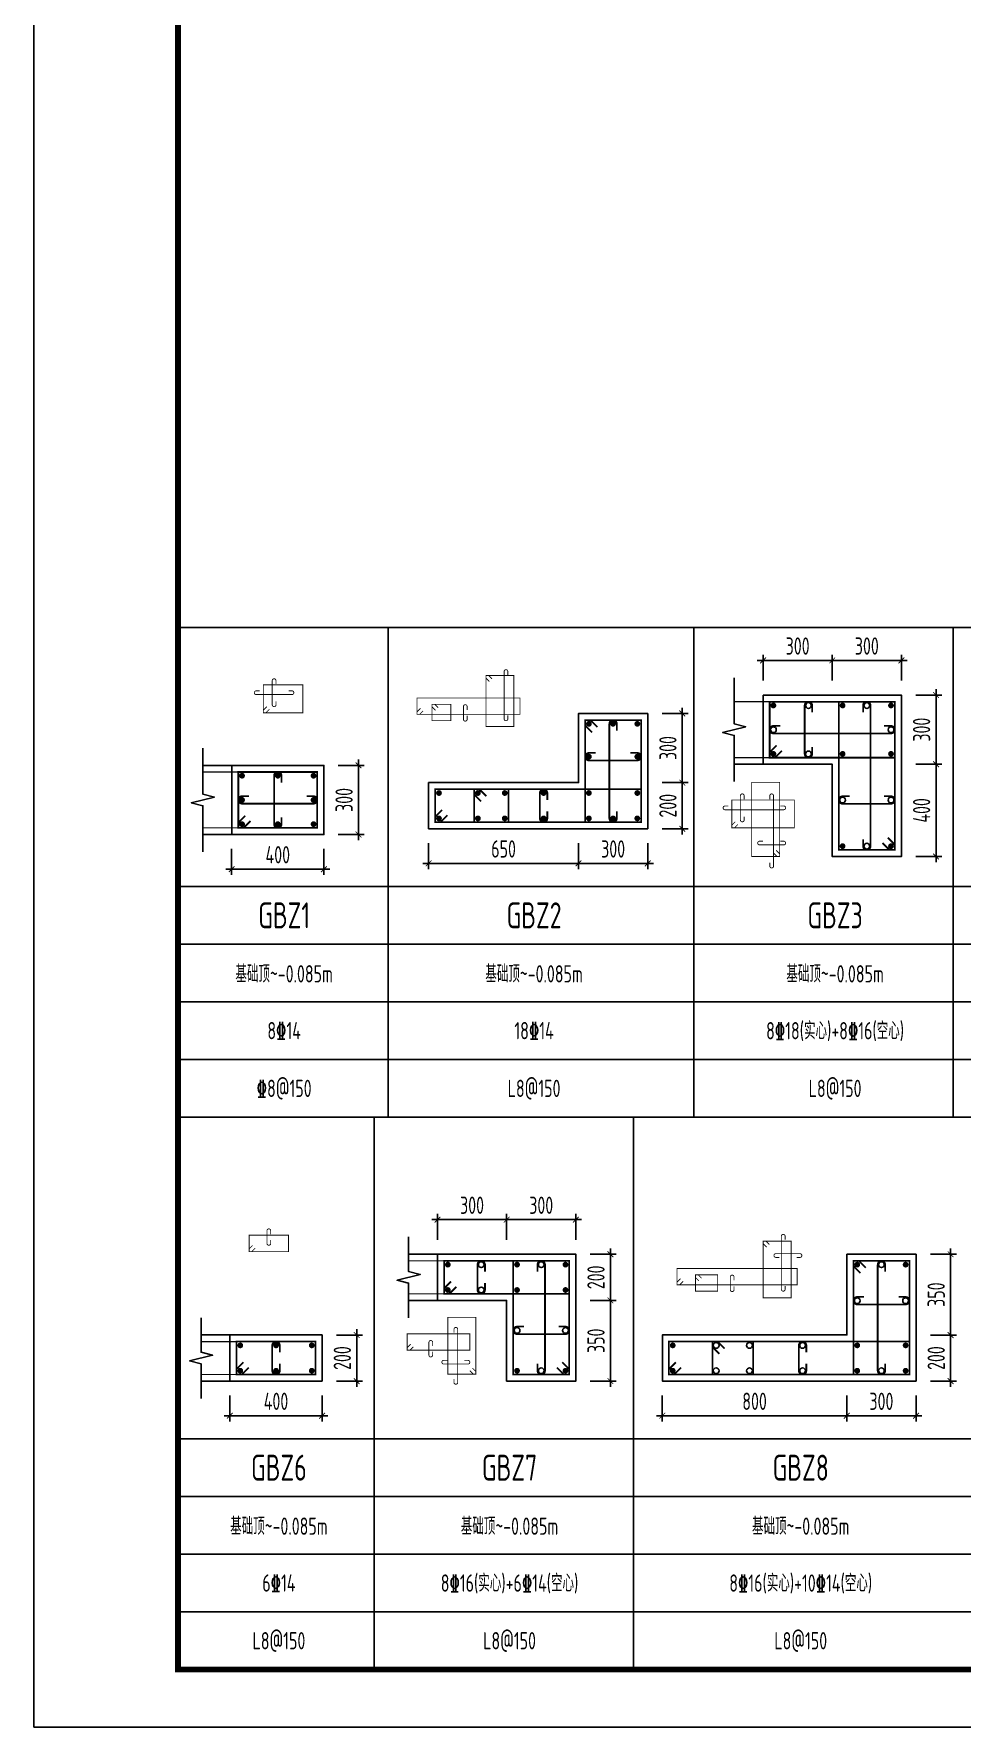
# Model space of a CAD drawing. Extents: x -668857 to 143095, y -247466 to 228182.
# Drawn here: x -341719 to -325619, y 166782 to 196144 of the extents above; entities that cross this region are included whole.
import ezdxf
from ezdxf.enums import TextEntityAlignment as Align

# ---------------------------------------------------------------- set-up
doc = ezdxf.new("R2010")
doc.units = 0
doc.header["$LTSCALE"] = 1000
doc.layers.get('0').update_dxf_attribs({"linetype": 'CONTINUOUS'})
doc.layers.get('DEFPOINTS').update_dxf_attribs({"linetype": 'CONTINUOUS'})
for name, color, linetype in [('-TK', 7, 'CONTINUOUS'), ('COLU_DE_DIM', 3, 'CONTINUOUS'), ('COLU_DE_TH', 7, 'CONTINUOUS'), ('LINK', 6, 'CONTINUOUS'), ('LINK-INDEX', 6, 'CONTINUOUS'), ('REIN', 6, 'CONTINUOUS'), ('TAB', 7, 'CONTINUOUS'), ('TAB_TEXT', 7, 'CONTINUOUS'), ('THIN', 7, 'CONTINUOUS')]:
    doc.layers.add(name, color=color, linetype=linetype)
doc.styles.add('TSSD_DIMENSION', font='Tssdeng.shx', dxfattribs={"width": 0.7, "bigfont": 'tssdchn.shx'})
doc.styles.add('TSSD_REIN', font='tssdeng.shx', dxfattribs={"width": 0.7, "height": 300, "bigfont": 'tssdchn.shx'})
doc.dimstyles.new('TSSD_25_100', dxfattribs={"dimtxt": 300, "dimasz": 100, "dimexe": 100, "dimexo": 250, "dimgap": 100, "dimtad": 1, "dimdec": 0, "dimlfac": 0.25, "dimzin": 0, "dimdsep": 46, "dimtxsty": 'TSSD_DIMENSION', "dimblk": 'ARCHTICK', "dimcen": 0, "dimdle": 100, "dimclrt": 7, "dimadec": 0, "dimazin": 0, "dimtfac": 1, "dimtdec": 0, "dimtix": 1, "dimtmove": 2, "dimatfit": 3, "dimldrblk": 'ARCHTICK', "dimfxl": 0, "dimtolj": 1, "dimtzin": 0, "dimarcsym": 0})

# ---------------------------------------------------------------- blocks, each defined once
blk = doc.blocks.new('A1')
blk.add_lwpolyline([(0, 59400), (0, 0), (84100, 0), (84100, 59400)], close=True)
at = {"const_width": 100}
blk.add_lwpolyline([(2500, 58400), (2500, 1000), (83100, 1000), (83100, 58400)], close=True, dxfattribs=at)
blk = doc.blocks.new('_ArchTick')
at = {"color": 0, "linetype": 'ByBlock', "const_width": 0.15}
blk.add_lwpolyline([(-0.5, -0.5), (0.5, 0.5)], dxfattribs=at)
blk = doc.blocks.new('*D613')
at = {"layer": 'COLU_DE_DIM', "color": 0, "lineweight": -2}
for p, q in [((-338319, 172532), (-338319, 172082)), ((-336719, 172532), (-336719, 172082)), ((-338419, 172182), (-336619, 172182))]:
    blk.add_line(p, q, dxfattribs=at)
at = {"layer": 'DEFPOINTS', "color": 0}
for p in [(-338319, 172782), (-336719, 172782), (-336719, 172182)]:
    blk.add_point(p, dxfattribs=at)
at = {"layer": 'COLU_DE_DIM', "color": 0, "lineweight": -2, "xscale": 100, "yscale": 100, "zscale": 100, "rotation": 180}
blk.add_blockref('_ArchTick', (-338319, 172182), dxfattribs=at)
at = {"layer": 'COLU_DE_DIM', "color": 0, "lineweight": -2, "xscale": 100, "yscale": 100, "zscale": 100}
blk.add_blockref('_ArchTick', (-336719, 172182), dxfattribs=at)
at = {"layer": 'COLU_DE_DIM', "color": 7, "insert": (-337519, 172432), "char_height": 300, "attachment_point": 5, "style": 'TSSD_DIMENSION'}
blk.add_mtext('\\A1;400', dxfattribs=at)
blk = doc.blocks.new('*D614')
at = {"layer": 'COLU_DE_DIM', "color": 0, "lineweight": -2}
for p, q in [((-336469, 173582), (-336019, 173582)), ((-336119, 172682), (-336119, 173682)), ((-336469, 172782), (-336019, 172782))]:
    blk.add_line(p, q, dxfattribs=at)
at = {"layer": 'DEFPOINTS', "color": 0}
for p in [(-336719, 173582), (-336119, 173582), (-336719, 172782)]:
    blk.add_point(p, dxfattribs=at)
at = {"layer": 'COLU_DE_DIM', "color": 0, "lineweight": -2, "xscale": 100, "yscale": 100, "zscale": 100}
for p, rotation in [((-336119, 173582), 90), ((-336119, 172782), 270)]:
    blk.add_blockref('_ArchTick', p, dxfattribs=dict(at, rotation=rotation))
at = {"layer": 'COLU_DE_DIM', "color": 7, "insert": (-336369, 173182), "char_height": 300, "attachment_point": 5, "rotation": 90, "style": 'TSSD_DIMENSION'}
blk.add_mtext('\\A1;200', dxfattribs=at)
blk = doc.blocks.new('*D615')
at = {"layer": 'COLU_DE_DIM', "color": 0, "lineweight": -2}
for p, q in [((-329172, 185279), (-327772, 185279)), ((-329072, 184929), (-329072, 185379)), ((-327872, 184929), (-327872, 185379))]:
    blk.add_line(p, q, dxfattribs=at)
at = {"layer": 'DEFPOINTS', "color": 0}
for p in [(-327872, 185279), (-329072, 184679), (-327872, 184679)]:
    blk.add_point(p, dxfattribs=at)
at = {"layer": 'COLU_DE_DIM', "color": 0, "lineweight": -2, "xscale": 100, "yscale": 100, "zscale": 100, "rotation": 180}
blk.add_blockref('_ArchTick', (-329072, 185279), dxfattribs=at)
at = {"layer": 'COLU_DE_DIM', "color": 0, "lineweight": -2, "xscale": 100, "yscale": 100, "zscale": 100}
blk.add_blockref('_ArchTick', (-327872, 185279), dxfattribs=at)
at = {"layer": 'COLU_DE_DIM', "color": 7, "insert": (-328472, 185529), "char_height": 300, "attachment_point": 5, "style": 'TSSD_DIMENSION'}
blk.add_mtext('\\A1;300', dxfattribs=at)
blk = doc.blocks.new('*D616')
at = {"layer": 'COLU_DE_DIM', "color": 0, "lineweight": -2}
for p, q in [((-327972, 185279), (-326572, 185279)), ((-327872, 184929), (-327872, 185379)), ((-326672, 184929), (-326672, 185379))]:
    blk.add_line(p, q, dxfattribs=at)
at = {"layer": 'DEFPOINTS', "color": 0}
for p in [(-326672, 185279), (-327872, 184679), (-326672, 184679)]:
    blk.add_point(p, dxfattribs=at)
at = {"layer": 'COLU_DE_DIM', "color": 0, "lineweight": -2, "xscale": 100, "yscale": 100, "zscale": 100, "rotation": 180}
blk.add_blockref('_ArchTick', (-327872, 185279), dxfattribs=at)
at = {"layer": 'COLU_DE_DIM', "color": 0, "lineweight": -2, "xscale": 100, "yscale": 100, "zscale": 100}
blk.add_blockref('_ArchTick', (-326672, 185279), dxfattribs=at)
at = {"layer": 'COLU_DE_DIM', "color": 7, "insert": (-327272, 185529), "char_height": 300, "attachment_point": 5, "style": 'TSSD_DIMENSION'}
blk.add_mtext('\\A1;300', dxfattribs=at)
blk = doc.blocks.new('*D617')
at = {"layer": 'COLU_DE_DIM', "color": 0, "lineweight": -2}
for p, q in [((-326072, 181779), (-326072, 183579)), ((-326422, 183479), (-325972, 183479)), ((-326422, 181879), (-325972, 181879))]:
    blk.add_line(p, q, dxfattribs=at)
at = {"layer": 'DEFPOINTS', "color": 0}
for p in [(-326672, 183479), (-326072, 183479), (-326672, 181879)]:
    blk.add_point(p, dxfattribs=at)
at = {"layer": 'COLU_DE_DIM', "color": 0, "lineweight": -2, "xscale": 100, "yscale": 100, "zscale": 100}
for p, rotation in [((-326072, 183479), 90), ((-326072, 181879), 270)]:
    blk.add_blockref('_ArchTick', p, dxfattribs=dict(at, rotation=rotation))
at = {"layer": 'COLU_DE_DIM', "color": 7, "insert": (-326322, 182679), "char_height": 300, "attachment_point": 5, "rotation": 90, "style": 'TSSD_DIMENSION'}
blk.add_mtext('\\A1;400', dxfattribs=at)
blk = doc.blocks.new('*D618')
at = {"layer": 'COLU_DE_DIM', "color": 0, "lineweight": -2}
for p, q in [((-326072, 183379), (-326072, 184779)), ((-326422, 184679), (-325972, 184679)), ((-326422, 183479), (-325972, 183479))]:
    blk.add_line(p, q, dxfattribs=at)
at = {"layer": 'DEFPOINTS', "color": 0}
for p in [(-326672, 184679), (-326072, 184679), (-326672, 183479)]:
    blk.add_point(p, dxfattribs=at)
at = {"layer": 'COLU_DE_DIM', "color": 0, "lineweight": -2, "xscale": 100, "yscale": 100, "zscale": 100}
for p, rotation in [((-326072, 184679), 90), ((-326072, 183479), 270)]:
    blk.add_blockref('_ArchTick', p, dxfattribs=dict(at, rotation=rotation))
at = {"layer": 'COLU_DE_DIM', "color": 7, "insert": (-326322, 184079), "char_height": 300, "attachment_point": 5, "rotation": 90, "style": 'TSSD_DIMENSION'}
blk.add_mtext('\\A1;300', dxfattribs=at)
blk = doc.blocks.new('*D619')
at = {"layer": 'COLU_DE_DIM', "color": 0, "lineweight": -2}
for p, q in [((-334872, 182110), (-334872, 181660)), ((-332272, 182110), (-332272, 181660)), ((-334972, 181760), (-332172, 181760))]:
    blk.add_line(p, q, dxfattribs=at)
at = {"layer": 'DEFPOINTS', "color": 0}
for p in [(-334872, 182360), (-332272, 182360), (-332272, 181760)]:
    blk.add_point(p, dxfattribs=at)
at = {"layer": 'COLU_DE_DIM', "color": 0, "lineweight": -2, "xscale": 100, "yscale": 100, "zscale": 100, "rotation": 180}
blk.add_blockref('_ArchTick', (-334872, 181760), dxfattribs=at)
at = {"layer": 'COLU_DE_DIM', "color": 0, "lineweight": -2, "xscale": 100, "yscale": 100, "zscale": 100}
blk.add_blockref('_ArchTick', (-332272, 181760), dxfattribs=at)
at = {"layer": 'COLU_DE_DIM', "color": 7, "insert": (-333572, 182010), "char_height": 300, "attachment_point": 5, "style": 'TSSD_DIMENSION'}
blk.add_mtext('\\A1;650', dxfattribs=at)
blk = doc.blocks.new('*D620')
at = {"layer": 'COLU_DE_DIM', "color": 0, "lineweight": -2}
for p, q in [((-332272, 182110), (-332272, 181660)), ((-331072, 182110), (-331072, 181660)), ((-332372, 181760), (-330972, 181760))]:
    blk.add_line(p, q, dxfattribs=at)
at = {"layer": 'DEFPOINTS', "color": 0}
for p in [(-332272, 182360), (-331072, 182360), (-331072, 181760)]:
    blk.add_point(p, dxfattribs=at)
at = {"layer": 'COLU_DE_DIM', "color": 0, "lineweight": -2, "xscale": 100, "yscale": 100, "zscale": 100, "rotation": 180}
blk.add_blockref('_ArchTick', (-332272, 181760), dxfattribs=at)
at = {"layer": 'COLU_DE_DIM', "color": 0, "lineweight": -2, "xscale": 100, "yscale": 100, "zscale": 100}
blk.add_blockref('_ArchTick', (-331072, 181760), dxfattribs=at)
at = {"layer": 'COLU_DE_DIM', "color": 7, "insert": (-331672, 182010), "char_height": 300, "attachment_point": 5, "style": 'TSSD_DIMENSION'}
blk.add_mtext('\\A1;300', dxfattribs=at)
blk = doc.blocks.new('*D621')
at = {"layer": 'COLU_DE_DIM', "color": 0, "lineweight": -2}
for p, q in [((-330472, 182260), (-330472, 183260)), ((-330822, 183160), (-330372, 183160)), ((-330822, 182360), (-330372, 182360))]:
    blk.add_line(p, q, dxfattribs=at)
at = {"layer": 'DEFPOINTS', "color": 0}
for p in [(-331072, 183160), (-330472, 183160), (-331072, 182360)]:
    blk.add_point(p, dxfattribs=at)
at = {"layer": 'COLU_DE_DIM', "color": 0, "lineweight": -2, "xscale": 100, "yscale": 100, "zscale": 100}
for p, rotation in [((-330472, 183160), 90), ((-330472, 182360), 270)]:
    blk.add_blockref('_ArchTick', p, dxfattribs=dict(at, rotation=rotation))
at = {"layer": 'COLU_DE_DIM', "color": 7, "insert": (-330722, 182760), "char_height": 300, "attachment_point": 5, "rotation": 90, "style": 'TSSD_DIMENSION'}
blk.add_mtext('\\A1;200', dxfattribs=at)
blk = doc.blocks.new('*D622')
at = {"layer": 'COLU_DE_DIM', "color": 0, "lineweight": -2}
for p, q in [((-330472, 183060), (-330472, 184460)), ((-330822, 184360), (-330372, 184360)), ((-330822, 183160), (-330372, 183160))]:
    blk.add_line(p, q, dxfattribs=at)
at = {"layer": 'DEFPOINTS', "color": 0}
for p in [(-331072, 184360), (-330472, 184360), (-331072, 183160)]:
    blk.add_point(p, dxfattribs=at)
at = {"layer": 'COLU_DE_DIM', "color": 0, "lineweight": -2, "xscale": 100, "yscale": 100, "zscale": 100}
for p, rotation in [((-330472, 184360), 90), ((-330472, 183160), 270)]:
    blk.add_blockref('_ArchTick', p, dxfattribs=dict(at, rotation=rotation))
at = {"layer": 'COLU_DE_DIM', "color": 7, "insert": (-330722, 183760), "char_height": 300, "attachment_point": 5, "rotation": 90, "style": 'TSSD_DIMENSION'}
blk.add_mtext('\\A1;300', dxfattribs=at)
blk = doc.blocks.new('*D623')
at = {"layer": 'COLU_DE_DIM', "color": 0, "lineweight": -2}
for p, q in [((-334719, 175232), (-334719, 175682)), ((-333519, 175232), (-333519, 175682)), ((-334819, 175582), (-333419, 175582))]:
    blk.add_line(p, q, dxfattribs=at)
at = {"layer": 'DEFPOINTS', "color": 0}
for p in [(-333519, 175582), (-334719, 174982), (-333519, 174982)]:
    blk.add_point(p, dxfattribs=at)
at = {"layer": 'COLU_DE_DIM', "color": 0, "lineweight": -2, "xscale": 100, "yscale": 100, "zscale": 100, "rotation": 180}
blk.add_blockref('_ArchTick', (-334719, 175582), dxfattribs=at)
at = {"layer": 'COLU_DE_DIM', "color": 0, "lineweight": -2, "xscale": 100, "yscale": 100, "zscale": 100}
blk.add_blockref('_ArchTick', (-333519, 175582), dxfattribs=at)
at = {"layer": 'COLU_DE_DIM', "color": 7, "insert": (-334119, 175832), "char_height": 300, "attachment_point": 5, "style": 'TSSD_DIMENSION'}
blk.add_mtext('\\A1;300', dxfattribs=at)
blk = doc.blocks.new('*D624')
at = {"layer": 'COLU_DE_DIM', "color": 0, "lineweight": -2}
for p, q in [((-333519, 175232), (-333519, 175682)), ((-332319, 175232), (-332319, 175682)), ((-333619, 175582), (-332219, 175582))]:
    blk.add_line(p, q, dxfattribs=at)
at = {"layer": 'DEFPOINTS', "color": 0}
for p in [(-332319, 175582), (-333519, 174982), (-332319, 174982)]:
    blk.add_point(p, dxfattribs=at)
at = {"layer": 'COLU_DE_DIM', "color": 0, "lineweight": -2, "xscale": 100, "yscale": 100, "zscale": 100, "rotation": 180}
blk.add_blockref('_ArchTick', (-333519, 175582), dxfattribs=at)
at = {"layer": 'COLU_DE_DIM', "color": 0, "lineweight": -2, "xscale": 100, "yscale": 100, "zscale": 100}
blk.add_blockref('_ArchTick', (-332319, 175582), dxfattribs=at)
at = {"layer": 'COLU_DE_DIM', "color": 7, "insert": (-332919, 175832), "char_height": 300, "attachment_point": 5, "style": 'TSSD_DIMENSION'}
blk.add_mtext('\\A1;300', dxfattribs=at)
blk = doc.blocks.new('*D625')
at = {"layer": 'COLU_DE_DIM', "color": 0, "lineweight": -2}
for p, q in [((-332069, 174182), (-331619, 174182)), ((-331719, 172682), (-331719, 174282)), ((-332069, 172782), (-331619, 172782))]:
    blk.add_line(p, q, dxfattribs=at)
at = {"layer": 'DEFPOINTS', "color": 0}
for p in [(-332319, 174182), (-331719, 174182), (-332319, 172782)]:
    blk.add_point(p, dxfattribs=at)
at = {"layer": 'COLU_DE_DIM', "color": 0, "lineweight": -2, "xscale": 100, "yscale": 100, "zscale": 100}
for p, rotation in [((-331719, 174182), 90), ((-331719, 172782), 270)]:
    blk.add_blockref('_ArchTick', p, dxfattribs=dict(at, rotation=rotation))
at = {"layer": 'COLU_DE_DIM', "color": 7, "insert": (-331969, 173482), "char_height": 300, "attachment_point": 5, "rotation": 90, "style": 'TSSD_DIMENSION'}
blk.add_mtext('\\A1;350', dxfattribs=at)
blk = doc.blocks.new('*D626')
at = {"layer": 'COLU_DE_DIM', "color": 0, "lineweight": -2}
for p, q in [((-331719, 174082), (-331719, 175082)), ((-332069, 174982), (-331619, 174982)), ((-332069, 174182), (-331619, 174182))]:
    blk.add_line(p, q, dxfattribs=at)
at = {"layer": 'DEFPOINTS', "color": 0}
for p in [(-332319, 174982), (-331719, 174982), (-332319, 174182)]:
    blk.add_point(p, dxfattribs=at)
at = {"layer": 'COLU_DE_DIM', "color": 0, "lineweight": -2, "xscale": 100, "yscale": 100, "zscale": 100}
for p, rotation in [((-331719, 174982), 90), ((-331719, 174182), 270)]:
    blk.add_blockref('_ArchTick', p, dxfattribs=dict(at, rotation=rotation))
at = {"layer": 'COLU_DE_DIM', "color": 7, "insert": (-331969, 174582), "char_height": 300, "attachment_point": 5, "rotation": 90, "style": 'TSSD_DIMENSION'}
blk.add_mtext('\\A1;200', dxfattribs=at)
blk = doc.blocks.new('*D627')
at = {"layer": 'COLU_DE_DIM', "color": 0, "lineweight": -2}
for p, q in [((-330819, 172532), (-330819, 172082)), ((-327619, 172532), (-327619, 172082)), ((-330919, 172182), (-327519, 172182))]:
    blk.add_line(p, q, dxfattribs=at)
at = {"layer": 'DEFPOINTS', "color": 0}
for p in [(-330819, 172782), (-327619, 172782), (-327619, 172182)]:
    blk.add_point(p, dxfattribs=at)
at = {"layer": 'COLU_DE_DIM', "color": 0, "lineweight": -2, "xscale": 100, "yscale": 100, "zscale": 100, "rotation": 180}
blk.add_blockref('_ArchTick', (-330819, 172182), dxfattribs=at)
at = {"layer": 'COLU_DE_DIM', "color": 0, "lineweight": -2, "xscale": 100, "yscale": 100, "zscale": 100}
blk.add_blockref('_ArchTick', (-327619, 172182), dxfattribs=at)
at = {"layer": 'COLU_DE_DIM', "color": 7, "insert": (-329219, 172432), "char_height": 300, "attachment_point": 5, "style": 'TSSD_DIMENSION'}
blk.add_mtext('\\A1;800', dxfattribs=at)
blk = doc.blocks.new('*D628')
at = {"layer": 'COLU_DE_DIM', "color": 0, "lineweight": -2}
for p, q in [((-327619, 172532), (-327619, 172082)), ((-326419, 172532), (-326419, 172082)), ((-327719, 172182), (-326319, 172182))]:
    blk.add_line(p, q, dxfattribs=at)
at = {"layer": 'DEFPOINTS', "color": 0}
for p in [(-327619, 172782), (-326419, 172782), (-326419, 172182)]:
    blk.add_point(p, dxfattribs=at)
at = {"layer": 'COLU_DE_DIM', "color": 0, "lineweight": -2, "xscale": 100, "yscale": 100, "zscale": 100, "rotation": 180}
blk.add_blockref('_ArchTick', (-327619, 172182), dxfattribs=at)
at = {"layer": 'COLU_DE_DIM', "color": 0, "lineweight": -2, "xscale": 100, "yscale": 100, "zscale": 100}
blk.add_blockref('_ArchTick', (-326419, 172182), dxfattribs=at)
at = {"layer": 'COLU_DE_DIM', "color": 7, "insert": (-327019, 172432), "char_height": 300, "attachment_point": 5, "style": 'TSSD_DIMENSION'}
blk.add_mtext('\\A1;300', dxfattribs=at)
blk = doc.blocks.new('*D629')
at = {"layer": 'COLU_DE_DIM', "color": 0, "lineweight": -2}
for p, q in [((-326169, 173582), (-325719, 173582)), ((-325819, 172682), (-325819, 173682)), ((-326169, 172782), (-325719, 172782))]:
    blk.add_line(p, q, dxfattribs=at)
at = {"layer": 'DEFPOINTS', "color": 0}
for p in [(-326419, 173582), (-325819, 173582), (-326419, 172782)]:
    blk.add_point(p, dxfattribs=at)
at = {"layer": 'COLU_DE_DIM', "color": 0, "lineweight": -2, "xscale": 100, "yscale": 100, "zscale": 100}
for p, rotation in [((-325819, 173582), 90), ((-325819, 172782), 270)]:
    blk.add_blockref('_ArchTick', p, dxfattribs=dict(at, rotation=rotation))
at = {"layer": 'COLU_DE_DIM', "color": 7, "insert": (-326069, 173182), "char_height": 300, "attachment_point": 5, "rotation": 90, "style": 'TSSD_DIMENSION'}
blk.add_mtext('\\A1;200', dxfattribs=at)
blk = doc.blocks.new('*D630')
at = {"layer": 'COLU_DE_DIM', "color": 0, "lineweight": -2}
for p, q in [((-325819, 173482), (-325819, 175082)), ((-326169, 174982), (-325719, 174982)), ((-326169, 173582), (-325719, 173582))]:
    blk.add_line(p, q, dxfattribs=at)
at = {"layer": 'DEFPOINTS', "color": 0}
for p in [(-326419, 174982), (-325819, 174982), (-326419, 173582)]:
    blk.add_point(p, dxfattribs=at)
at = {"layer": 'COLU_DE_DIM', "color": 0, "lineweight": -2, "xscale": 100, "yscale": 100, "zscale": 100}
for p, rotation in [((-325819, 174982), 90), ((-325819, 173582), 270)]:
    blk.add_blockref('_ArchTick', p, dxfattribs=dict(at, rotation=rotation))
at = {"layer": 'COLU_DE_DIM', "color": 7, "insert": (-326069, 174282), "char_height": 300, "attachment_point": 5, "rotation": 90, "style": 'TSSD_DIMENSION'}
blk.add_mtext('\\A1;350', dxfattribs=at)
blk = doc.blocks.new('*D651')
at = {"layer": 'COLU_DE_DIM', "color": 0, "lineweight": -2}
for p, q in [((-338288, 182010), (-338288, 181560)), ((-336688, 182010), (-336688, 181560)), ((-338388, 181660), (-336588, 181660))]:
    blk.add_line(p, q, dxfattribs=at)
at = {"layer": 'DEFPOINTS', "color": 0}
for p in [(-338288, 182260), (-336688, 182260), (-336688, 181660)]:
    blk.add_point(p, dxfattribs=at)
at = {"layer": 'COLU_DE_DIM', "color": 0, "lineweight": -2, "xscale": 100, "yscale": 100, "zscale": 100, "rotation": 180}
blk.add_blockref('_ArchTick', (-338288, 181660), dxfattribs=at)
at = {"layer": 'COLU_DE_DIM', "color": 0, "lineweight": -2, "xscale": 100, "yscale": 100, "zscale": 100}
blk.add_blockref('_ArchTick', (-336688, 181660), dxfattribs=at)
at = {"layer": 'COLU_DE_DIM', "color": 7, "insert": (-337488, 181910), "char_height": 300, "attachment_point": 5, "style": 'TSSD_DIMENSION'}
blk.add_mtext('\\A1;400', dxfattribs=at)
blk = doc.blocks.new('*D652')
at = {"layer": 'COLU_DE_DIM', "color": 0, "lineweight": -2}
for p, q in [((-336088, 182160), (-336088, 183560)), ((-336438, 183460), (-335988, 183460)), ((-336438, 182260), (-335988, 182260))]:
    blk.add_line(p, q, dxfattribs=at)
at = {"layer": 'DEFPOINTS', "color": 0}
for p in [(-336688, 183460), (-336088, 183460), (-336688, 182260)]:
    blk.add_point(p, dxfattribs=at)
at = {"layer": 'COLU_DE_DIM', "color": 0, "lineweight": -2, "xscale": 100, "yscale": 100, "zscale": 100}
for p, rotation in [((-336088, 183460), 90), ((-336088, 182260), 270)]:
    blk.add_blockref('_ArchTick', p, dxfattribs=dict(at, rotation=rotation))
at = {"layer": 'COLU_DE_DIM', "color": 7, "insert": (-336338, 182860), "char_height": 300, "attachment_point": 5, "rotation": 90, "style": 'TSSD_DIMENSION'}
blk.add_mtext('\\A1;300', dxfattribs=at)

msp = doc.modelspace()

# ---------------------------------------------------------------- linework, layer by layer
at = {"layer": 'COLU_DE_TH'}
for points in [[(-329072.39, 184678.55), (-329072.39, 183478.55), (-327872.39, 183478.55), (-327872.39, 181878.55), (-326672.4, 181878.55), (-326672.4, 184678.55), (-329072.39, 184678.55)], [(-331072.39, 184360.22), (-332272.39, 184360.22), (-332272.39, 183160.21), (-334872.39, 183160.21), (-334872.39, 182360.21), (-331072.39, 182360.21), (-331072.39, 184360.22)], [(-338287.76, 183460.17), (-338287.78, 182260.21), (-336687.78, 182260.21), (-336687.76, 183460.17), (-338287.76, 183460.17)], [(-334718.52, 174982.28), (-334718.52, 174182.28), (-333518.52, 174182.28), (-333518.52, 172782.28), (-332318.53, 172782.28), (-332318.53, 174982.28), (-334718.52, 174982.28)], [(-326418.53, 174982.28), (-327618.53, 174982.28), (-327618.53, 173582.28), (-330818.53, 173582.28), (-330818.53, 172782.28), (-326418.53, 172782.28), (-326418.53, 174982.28)], [(-338318.52, 173582.28), (-338318.52, 172782.28), (-336718.52, 172782.28), (-336718.52, 173582.28), (-338318.52, 173582.28)]]:
    msp.add_lwpolyline(points, close=True, dxfattribs=at)
at = {"layer": 'LINK', "const_width": 30}
for points in [[(-328745.47, 183713.55), (-328865.47, 183593.55), (-328957.39, 183593.55), (-328957.39, 184563.55), (-326787.4, 184563.55), (-326787.4, 183593.55), (-328957.39, 183593.55), (-328957.39, 183685.48), (-328837.39, 183805.48)], [(-326907.4, 182205.48), (-326787.4, 182085.48), (-326787.4, 181993.55), (-327757.39, 181993.55), (-327757.39, 184563.55), (-326787.4, 184563.55), (-326787.4, 181993.55), (-326879.32, 181993.55), (-326999.32, 182113.55)], [(-332037.39, 184033.29), (-332157.39, 184153.29), (-332157.39, 184245.22), (-331187.39, 184245.22), (-331187.39, 182475.21), (-332157.39, 182475.21), (-332157.39, 184245.22), (-332065.46, 184245.22), (-331945.46, 184125.22)], [(-337960.85, 182495.21), (-338080.85, 182375.21), (-338172.77, 182375.21), (-338172.76, 183345.17), (-336802.76, 183345.17), (-336802.77, 182375.21), (-338172.77, 182375.21), (-338172.77, 182467.14), (-338052.77, 182587.14)], [(-334545.46, 182595.21), (-334665.46, 182475.21), (-334757.39, 182475.21), (-334757.39, 183045.21), (-331187.39, 183045.21), (-331187.39, 182475.21), (-334757.39, 182475.21), (-334757.39, 182567.14), (-334637.39, 182687.14)], [(-333962.31, 182833.29), (-334082.31, 182953.29), (-334082.31, 183045.21), (-333486.53, 183045.21), (-333486.53, 182475.21), (-334082.31, 182475.21), (-334082.31, 183045.21), (-333990.39, 183045.21), (-333870.39, 182925.21)], [(-334391.6, 174417.28), (-334511.6, 174297.28), (-334603.52, 174297.28), (-334603.52, 174867.28), (-332433.53, 174867.28), (-332433.53, 174297.28), (-334603.52, 174297.28), (-334603.52, 174389.21), (-334483.52, 174509.21)], [(-332553.53, 173109.21), (-332433.53, 172989.21), (-332433.53, 172897.28), (-333403.52, 172897.28), (-333403.52, 174867.28), (-332433.53, 174867.28), (-332433.53, 172897.28), (-332525.45, 172897.28), (-332645.45, 173017.28)], [(-327383.53, 174655.36), (-327503.53, 174775.36), (-327503.53, 174867.28), (-326533.53, 174867.28), (-326533.53, 172897.28), (-327503.53, 172897.28), (-327503.53, 174867.28), (-327411.6, 174867.28), (-327291.6, 174747.28)], [(-337991.6, 173017.28), (-338111.6, 172897.28), (-338203.52, 172897.28), (-338203.52, 173467.28), (-336833.52, 173467.28), (-336833.52, 172897.28), (-338203.52, 172897.28), (-338203.52, 172989.21), (-338083.52, 173109.21)], [(-330491.6, 173017.28), (-330611.6, 172897.28), (-330703.53, 172897.28), (-330703.53, 173467.28), (-326533.53, 173467.28), (-326533.53, 172897.28), (-330703.53, 172897.28), (-330703.53, 172989.21), (-330583.53, 173109.21)], [(-329830.79, 173255.36), (-329950.79, 173375.36), (-329950.79, 173467.28), (-329241.23, 173467.28), (-329241.23, 172897.28), (-329950.79, 172897.28), (-329950.79, 173467.28), (-329858.86, 173467.28), (-329738.86, 173347.28)]]:
    msp.add_lwpolyline(points, dxfattribs=at)
for points in [[(-328219.92, 184378.56), (-328219.92, 184498.56, 1), (-328349.92, 184498.56), (-328349.93, 183658.6, 1), (-328219.93, 183658.6), (-328219.93, 183778.6)], [(-327337.4, 182178.55), (-327337.4, 182058.55, 1), (-327207.4, 182058.55), (-327207.4, 184498.55, 1), (-327337.4, 184498.55), (-327337.4, 184378.55)], [(-331607.39, 184060.22), (-331607.39, 184180.22, 1), (-331737.39, 184180.22), (-331737.39, 182540.21, 1), (-331607.39, 182540.21), (-331607.39, 182660.21)], [(-328772.39, 184143.55), (-328892.39, 184143.55, 1), (-328892.39, 184013.55), (-326852.4, 184013.55, 1), (-326852.4, 184143.55), (-326972.4, 184143.55)], [(-331972.39, 183675.22), (-332092.39, 183675.22, 1), (-332092.39, 183545.22), (-331252.39, 183545.22, 1), (-331252.39, 183675.22), (-331372.39, 183675.22)], [(-337422.76, 183160.18), (-337422.76, 183280.18, 1), (-337552.76, 183280.18), (-337552.77, 182440.22, 1), (-337422.77, 182440.22), (-337422.77, 182560.22)], [(-337987.76, 182925.19), (-338107.76, 182925.19, 1), (-338107.76, 182795.19), (-336867.76, 182795.19, 1), (-336867.76, 182925.19), (-336987.76, 182925.19)], [(-332812.94, 182860.21), (-332812.94, 182980.21, 1), (-332942.94, 182980.21), (-332942.94, 182540.21, 1), (-332812.94, 182540.21), (-332812.94, 182660.21)], [(-327572.39, 182923.55), (-327692.39, 182923.55, 1), (-327692.39, 182793.55), (-326852.4, 182793.55, 1), (-326852.4, 182923.55), (-326972.4, 182923.55)], [(-333894.25, 174682.28), (-333894.25, 174802.28, 1), (-334024.25, 174802.28), (-334024.25, 174362.28, 1), (-333894.25, 174362.28), (-333894.25, 174482.28)], [(-332983.52, 173082.28), (-332983.52, 172962.28, 1), (-332853.52, 172962.28), (-332853.52, 174802.28, 1), (-332983.52, 174802.28), (-332983.52, 174682.28)], [(-326953.53, 174682.28), (-326953.53, 174802.28, 1), (-327083.53, 174802.28), (-327083.53, 172962.28, 1), (-326953.53, 172962.28), (-326953.53, 173082.28)], [(-327318.53, 174241.76), (-327438.53, 174241.76, 1), (-327438.53, 174111.76), (-326598.54, 174111.76, 1), (-326598.54, 174241.76), (-326718.54, 174241.76)], [(-333218.52, 173727.28), (-333338.52, 173727.28, 1), (-333338.52, 173597.28), (-332498.53, 173597.28, 1), (-332498.53, 173727.28), (-332618.53, 173727.28)], [(-337453.52, 173282.28), (-337453.52, 173402.28, 1), (-337583.52, 173402.28), (-337583.52, 172962.28, 1), (-337453.52, 172962.28), (-337453.52, 173082.28)], [(-328320.77, 173282.28), (-328320.77, 173402.28, 1), (-328450.77, 173402.28), (-328450.77, 172962.28, 1), (-328320.77, 172962.28), (-328320.77, 173082.28)]]:
    msp.add_lwpolyline(points, format="xyb", dxfattribs=at)
at = {"layer": 'LINK-INDEX', "const_width": 15}
for points in [[(-333817.98, 184913), (-333877.98, 184973), (-333877.98, 185018.96), (-333392.98, 185018.96), (-333392.98, 184133.96), (-333877.98, 184133.96), (-333877.98, 185018.96), (-333832.02, 185018.96), (-333772.02, 184958.96)], [(-337633.28, 184431.93), (-337693.28, 184371.93), (-337739.25, 184371.93), (-337739.24, 184856.91), (-337054.24, 184856.91), (-337054.25, 184371.93), (-337739.25, 184371.93), (-337739.25, 184417.89), (-337679.25, 184477.89)], [(-334967.02, 184403.96), (-335027.02, 184343.96), (-335072.98, 184343.96), (-335072.98, 184628.96), (-333287.98, 184628.96), (-333287.98, 184343.96), (-335072.98, 184343.96), (-335072.98, 184389.92), (-335012.98, 184449.92)], [(-334752.98, 184413), (-334812.98, 184473), (-334812.98, 184518.96), (-334487.98, 184518.96), (-334487.98, 184233.96), (-334812.98, 184233.96), (-334812.98, 184518.96), (-334767.02, 184518.96), (-334707.02, 184458.96)], [(-328844.68, 181986.05), (-328784.68, 181926.05), (-328784.68, 181880.09), (-329269.67, 181880.09), (-329269.67, 183165.09), (-328784.68, 183165.09), (-328784.68, 181880.09), (-328830.64, 181880.09), (-328890.64, 181940.09)], [(-329508.71, 182435.09), (-329568.71, 182375.09), (-329614.67, 182375.09), (-329614.67, 182860.09), (-328529.68, 182860.09), (-328529.68, 182375.09), (-329614.67, 182375.09), (-329614.67, 182421.05), (-329554.67, 182481.05)], [(-337880.06, 175087.71), (-337940.06, 175027.71), (-337986.02, 175027.71), (-337986.02, 175312.71), (-337301.02, 175312.71), (-337301.02, 175027.71), (-337986.02, 175027.71), (-337986.02, 175073.67), (-337926.02, 175133.67)], [(-329009.2, 175104.19), (-329069.2, 175164.19), (-329069.2, 175210.15), (-328584.2, 175210.15), (-328584.2, 174225.15), (-329069.2, 174225.15), (-329069.2, 175210.15), (-329023.23, 175210.15), (-328963.23, 175150.15)], [(-330458.24, 174511.82), (-330518.24, 174451.82), (-330564.2, 174451.82), (-330564.2, 174736.82), (-328479.2, 174736.82), (-328479.2, 174451.82), (-330564.2, 174451.82), (-330564.2, 174497.78), (-330504.2, 174557.78)], [(-330184.2, 174520.86), (-330244.2, 174580.86), (-330244.2, 174626.82), (-329859.2, 174626.82), (-329859.2, 174341.82), (-330244.2, 174341.82), (-330244.2, 174626.82), (-330198.24, 174626.82), (-330138.24, 174566.82)], [(-334112.46, 173009.11), (-334052.46, 172949.11), (-334052.46, 172903.14), (-334537.45, 172903.14), (-334537.45, 173888.14), (-334052.46, 173888.14), (-334052.46, 172903.14), (-334098.42, 172903.14), (-334158.42, 172963.14)], [(-335136.49, 173378.14), (-335196.49, 173318.14), (-335242.45, 173318.14), (-335242.45, 173603.14), (-334157.46, 173603.14), (-334157.46, 173318.14), (-335242.45, 173318.14), (-335242.45, 173364.11), (-335182.45, 173424.11)]]:
    msp.add_lwpolyline(points, dxfattribs=at)
for points in [[(-333497.98, 185026.47), (-333497.98, 185086.47, 1), (-333562.98, 185086.47), (-333562.98, 184266.46, 1), (-333497.98, 184266.46), (-333497.98, 184326.46)], [(-337801.74, 184751.92), (-337861.74, 184751.92, 1), (-337861.74, 184686.92), (-337241.74, 184686.92, 1), (-337241.74, 184751.92), (-337301.74, 184751.92)], [(-337519.24, 184869.41), (-337519.24, 184929.41, 1), (-337584.24, 184929.41), (-337584.24, 184509.43, 1), (-337519.24, 184509.43), (-337519.24, 184569.43)], [(-334203.7, 184419.33), (-334203.7, 184479.33, 1), (-334268.7, 184479.33), (-334268.7, 184259.33, 1), (-334203.7, 184259.33), (-334203.7, 184319.33)], [(-329399.67, 182872.59), (-329399.67, 182932.59, 1), (-329464.67, 182932.59), (-329464.67, 182512.59, 1), (-329399.67, 182512.59), (-329399.67, 182572.59)], [(-328954.68, 181772.59), (-328954.68, 181712.59, 1), (-328889.68, 181712.59), (-328889.68, 182932.59, 1), (-328954.68, 182932.59), (-328954.68, 182872.59)], [(-329672.17, 182755.09), (-329732.17, 182755.09, 1), (-329732.17, 182690.09), (-328712.18, 182690.09, 1), (-328712.18, 182755.09), (-328772.18, 182755.09)], [(-329072.17, 182145.09), (-329132.17, 182145.09, 1), (-329132.17, 182080.09), (-328712.18, 182080.09, 1), (-328712.18, 182145.09), (-328772.18, 182145.09)], [(-337611.02, 175330.21), (-337611.02, 175390.21, 1), (-337676.02, 175390.21), (-337676.02, 175170.21, 1), (-337611.02, 175170.21), (-337611.02, 175230.21)], [(-328689.2, 175234.32), (-328689.2, 175294.32, 1), (-328754.2, 175294.32), (-328754.2, 174374.32, 1), (-328689.2, 174374.32), (-328689.2, 174434.32)], [(-328490.4, 174927.35), (-328430.4, 174927.35, 1), (-328430.4, 174992.35), (-328850.4, 174992.35, 1), (-328850.4, 174927.35), (-328790.4, 174927.35)], [(-329574.92, 174527.18), (-329574.92, 174587.18, 1), (-329639.92, 174587.18), (-329639.92, 174367.18, 1), (-329574.92, 174367.18), (-329574.92, 174427.18)], [(-334432.46, 172820.64), (-334432.46, 172760.64, 1), (-334367.46, 172760.64), (-334367.46, 173680.64, 1), (-334432.46, 173680.64), (-334432.46, 173620.64)], [(-334802.03, 173393.51), (-334802.03, 173453.51, 1), (-334867.03, 173453.51), (-334867.03, 173233.51, 1), (-334802.03, 173233.51), (-334802.03, 173293.51)], [(-334549.95, 173143.14), (-334609.95, 173143.14, 1), (-334609.95, 173078.14), (-334189.96, 173078.14, 1), (-334189.96, 173143.14), (-334249.96, 173143.14)]]:
    msp.add_lwpolyline(points, format="xyb", dxfattribs=at)
at = {"layer": 'LINK-INDEX', "color": 1, "const_width": 20}
for points in [[(-328857.39, 184563.55), (-329572.39, 184563.55)], [(-328857.39, 183593.55), (-329572.39, 183593.55)], [(-338072.76, 183345.17), (-338787.76, 183345.17)], [(-338072.76, 182375.21), (-338787.76, 182375.21)], [(-334503.52, 174867.28), (-335218.52, 174867.28)], [(-334503.52, 174297.28), (-335218.52, 174297.28)], [(-338103.52, 173467.28), (-338818.52, 173467.28)], [(-338103.52, 172897.28), (-338818.52, 172897.28)]]:
    msp.add_lwpolyline(points, dxfattribs=at)
at = {"layer": 'REIN', "const_width": 50}
for points in [[(-328917.39, 184498.55, 1), (-328867.39, 184498.55, 1), (-328917.39, 184498.55)], [(-327717.39, 184498.55, 1), (-327667.39, 184498.55, 1), (-327717.39, 184498.55)], [(-326877.4, 184498.55, 1), (-326827.4, 184498.55, 1), (-326877.4, 184498.55)], [(-332117.39, 184180.22, 1), (-332067.39, 184180.22, 1), (-332117.39, 184180.22)], [(-331697.39, 184180.22, 1), (-331647.39, 184180.22, 1), (-331697.39, 184180.22)], [(-331277.39, 184180.22, 1), (-331227.39, 184180.22, 1), (-331277.39, 184180.22)], [(-332117.39, 183610.22, 1), (-332067.39, 183610.22, 1), (-332117.39, 183610.22)], [(-331277.39, 183610.22, 1), (-331227.39, 183610.22, 1), (-331277.39, 183610.22)], [(-328917.39, 183658.55, 1), (-328867.39, 183658.55, 1), (-328917.39, 183658.55)], [(-327717.39, 183658.55, 1), (-327667.39, 183658.55, 1), (-327717.39, 183658.55)], [(-326877.4, 183658.55, 1), (-326827.4, 183658.55, 1), (-326877.4, 183658.55)], [(-338132.76, 183280.17, 1), (-338082.76, 183280.17, 1), (-338132.76, 183280.17)], [(-337512.76, 183280.18, 1), (-337462.76, 183280.18, 1), (-337512.76, 183280.18)], [(-336892.76, 183280.17, 1), (-336842.76, 183280.17, 1), (-336892.76, 183280.17)], [(-334717.39, 182980.21, 1), (-334667.39, 182980.21, 1), (-334717.39, 182980.21)], [(-334042.31, 182980.21, 1), (-333992.31, 182980.21, 1), (-334042.31, 182980.21)], [(-333576.53, 182980.21, 1), (-333526.53, 182980.21, 1), (-333576.53, 182980.21)], [(-332902.94, 182980.21, 1), (-332852.94, 182980.21, 1), (-332902.94, 182980.21)], [(-332117.39, 182980.21, 1), (-332067.39, 182980.21, 1), (-332117.39, 182980.21)], [(-331277.39, 182980.21, 1), (-331227.39, 182980.21, 1), (-331277.39, 182980.21)], [(-338132.76, 182860.19, 1), (-338082.76, 182860.19, 1), (-338132.76, 182860.19)], [(-336892.76, 182860.19, 1), (-336842.76, 182860.19, 1), (-336892.76, 182860.19)], [(-338132.77, 182440.21, 1), (-338082.77, 182440.21, 1), (-338132.77, 182440.21)], [(-337512.77, 182440.22, 1), (-337462.77, 182440.22, 1), (-337512.77, 182440.22)], [(-336892.77, 182440.21, 1), (-336842.77, 182440.21, 1), (-336892.77, 182440.21)], [(-334717.39, 182540.21, 1), (-334667.39, 182540.21, 1), (-334717.39, 182540.21)], [(-334042.31, 182540.21, 1), (-333992.31, 182540.21, 1), (-334042.31, 182540.21)], [(-333576.53, 182540.21, 1), (-333526.53, 182540.21, 1), (-333576.53, 182540.21)], [(-332902.94, 182540.21, 1), (-332852.94, 182540.21, 1), (-332902.94, 182540.21)], [(-332117.39, 182540.21, 1), (-332067.39, 182540.21, 1), (-332117.39, 182540.21)], [(-331697.39, 182540.21, 1), (-331647.39, 182540.21, 1), (-331697.39, 182540.21)], [(-331277.39, 182540.21, 1), (-331227.39, 182540.21, 1), (-331277.39, 182540.21)], [(-327717.39, 182058.55, 1), (-327667.39, 182058.55, 1), (-327717.39, 182058.55)], [(-326877.4, 182058.55, 1), (-326827.4, 182058.55, 1), (-326877.4, 182058.55)], [(-334563.52, 174802.28, 1), (-334513.52, 174802.28, 1), (-334563.52, 174802.28)], [(-333363.52, 174802.28, 1), (-333313.52, 174802.28, 1), (-333363.52, 174802.28)], [(-332523.53, 174802.28, 1), (-332473.53, 174802.28, 1), (-332523.53, 174802.28)], [(-327463.53, 174802.28, 1), (-327413.53, 174802.28, 1), (-327463.53, 174802.28)], [(-326623.53, 174802.28, 1), (-326573.53, 174802.28, 1), (-326623.53, 174802.28)], [(-334563.52, 174362.28, 1), (-334513.52, 174362.28, 1), (-334563.52, 174362.28)], [(-333363.52, 174362.28, 1), (-333313.52, 174362.28, 1), (-333363.52, 174362.28)], [(-332523.53, 174362.28, 1), (-332473.53, 174362.28, 1), (-332523.53, 174362.28)], [(-338163.52, 173402.28, 1), (-338113.52, 173402.28, 1), (-338163.52, 173402.28)], [(-337543.52, 173402.28, 1), (-337493.52, 173402.28, 1), (-337543.52, 173402.28)], [(-336923.52, 173402.28, 1), (-336873.52, 173402.28, 1), (-336923.52, 173402.28)], [(-330663.53, 173402.28, 1), (-330613.53, 173402.28, 1), (-330663.53, 173402.28)], [(-327463.53, 173402.28, 1), (-327413.53, 173402.28, 1), (-327463.53, 173402.28)], [(-326623.53, 173402.28, 1), (-326573.53, 173402.28, 1), (-326623.53, 173402.28)], [(-338163.52, 172962.28, 1), (-338113.52, 172962.28, 1), (-338163.52, 172962.28)], [(-337543.52, 172962.28, 1), (-337493.52, 172962.28, 1), (-337543.52, 172962.28)], [(-336923.52, 172962.28, 1), (-336873.52, 172962.28, 1), (-336923.52, 172962.28)], [(-333363.52, 172962.28, 1), (-333313.52, 172962.28, 1), (-333363.52, 172962.28)], [(-332523.53, 172962.28, 1), (-332473.53, 172962.28, 1), (-332523.53, 172962.28)], [(-330663.53, 172962.28, 1), (-330613.53, 172962.28, 1), (-330663.53, 172962.28)], [(-327463.53, 172962.28, 1), (-327413.53, 172962.28, 1), (-327463.53, 172962.28)], [(-326623.53, 172962.28, 1), (-326573.53, 172962.28, 1), (-326623.53, 172962.28)]]:
    msp.add_lwpolyline(points, format="xyb", close=True, dxfattribs=at)
at = {"layer": 'REIN'}
for centre in [(-328284.92, 184498.56), (-327272.4, 184498.55), (-328892.39, 184078.55), (-326852.4, 184078.55), (-328284.93, 183658.6), (-327692.39, 182858.55), (-326852.4, 182858.55), (-327272.4, 182058.55), (-333959.25, 174802.28), (-332918.52, 174802.28), (-327018.53, 174802.28), (-333959.25, 174362.28), (-327438.53, 174176.76), (-326598.54, 174176.76), (-333338.52, 173662.28), (-332498.53, 173662.28), (-329885.79, 173402.28), (-329306.23, 173402.28), (-328385.77, 173402.28), (-332918.52, 172962.28), (-329885.79, 172962.28), (-329306.23, 172962.28), (-328385.77, 172962.28), (-327018.53, 172962.28)]:
    msp.add_circle(centre, 50, dxfattribs=at)
at = {"layer": 'TAB'}
for points in [[(-339218.52, 185850.95), (-335572.39, 185850.95), (-335572.39, 177360.21), (-339218.52, 177360.21), (-339218.52, 185850.95), (-339218.52, 181360.21), (-335572.39, 181360.21), (-335572.39, 180360.21), (-339218.52, 180360.21), (-339218.52, 179360.21), (-335572.39, 179360.21), (-335572.39, 178360.21), (-339218.52, 178360.21)], [(-335572.39, 185850.95), (-330272.39, 185850.95), (-330272.39, 177360.21), (-335572.39, 177360.21), (-335572.39, 185850.95), (-335572.39, 181360.21), (-330272.39, 181360.21), (-330272.39, 180360.21), (-335572.39, 180360.21), (-335572.39, 179360.21), (-330272.39, 179360.21), (-330272.39, 178360.21), (-335572.39, 178360.21)], [(-330272.39, 185850.95), (-325772.4, 185850.95), (-325772.4, 177360.21), (-330272.39, 177360.21), (-330272.39, 185850.95), (-330272.39, 181360.21), (-325772.4, 181360.21), (-325772.4, 180360.21), (-330272.39, 180360.21), (-330272.39, 179360.21), (-325772.4, 179360.21), (-325772.4, 178360.21), (-330272.39, 178360.21)], [(-325772.4, 185850.95), (-320172.4, 185850.95), (-320172.4, 177360.21), (-325772.4, 177360.21), (-325772.4, 185850.95), (-325772.4, 181360.21), (-320172.4, 181360.21), (-320172.4, 180360.21), (-325772.4, 180360.21), (-325772.4, 179360.21), (-320172.4, 179360.21), (-320172.4, 178360.21), (-325772.4, 178360.21)], [(-339218.52, 177360.21), (-335818.52, 177360.21), (-335818.52, 167782.28), (-339218.52, 167782.28), (-339218.52, 177360.21), (-339218.52, 171782.28), (-335818.52, 171782.28), (-335818.52, 170782.28), (-339218.52, 170782.28), (-339218.52, 169782.28), (-335818.52, 169782.28), (-335818.52, 168782.28), (-339218.52, 168782.28)], [(-335818.52, 177360.21), (-331318.53, 177360.21), (-331318.53, 167782.28), (-335818.52, 167782.28), (-335818.52, 177360.21), (-335818.52, 171782.28), (-331318.53, 171782.28), (-331318.53, 170782.28), (-335818.52, 170782.28), (-335818.52, 169782.28), (-331318.53, 169782.28), (-331318.53, 168782.28), (-335818.52, 168782.28)], [(-331318.53, 177360.21), (-325418.53, 177360.21), (-325418.53, 167782.28), (-331318.53, 167782.28), (-331318.53, 177360.21), (-331318.53, 171782.28), (-325418.53, 171782.28), (-325418.53, 170782.28), (-331318.53, 170782.28), (-331318.53, 169782.28), (-325418.53, 169782.28), (-325418.53, 168782.28), (-331318.53, 168782.28)]]:
    msp.add_lwpolyline(points, dxfattribs=at)
at = {"layer": 'THIN'}
for p, q in [((-338287.76, 183460.17), (-338787.76, 183460.18)), ((-329072.39, 183478.55), (-329572.39, 183478.55)), ((-338287.78, 182260.21), (-338787.78, 182260.22)), ((-334718.52, 174982.28), (-335218.52, 174982.28)), ((-334718.52, 174182.28), (-335218.52, 174182.28)), ((-338318.52, 173582.28), (-338818.52, 173582.28)), ((-338318.52, 172782.28), (-338818.52, 172782.28))]:
    msp.add_line(p, q, dxfattribs=at)
for points in [[(-329572.39, 184978.55), (-329572.39, 184178.55), (-329372.39, 184128.55), (-329772.39, 184028.55), (-329572.39, 183978.55), (-329572.39, 183178.55)], [(-338787.76, 183760.18), (-338787.77, 182960.2), (-338587.77, 182910.2), (-338987.77, 182810.2), (-338787.77, 182760.2), (-338787.78, 181960.22)], [(-335218.52, 175282.28), (-335218.52, 174682.28), (-335018.52, 174632.28), (-335418.52, 174532.28), (-335218.52, 174482.28), (-335218.52, 173882.28)], [(-338818.52, 173882.28), (-338818.52, 173282.28), (-338618.52, 173232.28), (-339018.52, 173132.28), (-338818.52, 173082.28), (-338818.52, 172482.28)]]:
    msp.add_lwpolyline(points, dxfattribs=at)

# ---------------------------------------------------------------- block references
at = {"layer": '-TK'}
msp.add_blockref('A1', (-341718.52, 166782.28), dxfattribs=at)

# ---------------------------------------------------------------- texts
at = {"layer": 'TAB_TEXT', "color": 7, "style": 'TSSD_REIN', "width": 0.7}
for s, height, p in [('GBZ1', 450, (-337377.65, 180860.21)), ('GBZ2', 450, (-333043.26, 180860.21)), ('GBZ3', 450, (-327822.4, 180860.21)), ('基础顶~-0.085m', 300, (-337377.65, 179860.21)), ('基础顶~-0.085m', 300, (-333043.26, 179860.21)), ('基础顶~-0.085m', 300, (-327822.4, 179860.21)), ('8%%13214', 300, (-337377.65, 178860.21)), ('18%%13214', 300, (-333043.26, 178860.21)), ('L8@150', 300, (-333043.26, 177860.21)), ('L8@150', 300, (-327822.4, 177860.21)), ('GBZ6', 450, (-337468.52, 171282.28)), ('GBZ7', 450, (-333468.52, 171282.28)), ('GBZ8', 450, (-328418.53, 171282.28)), ('基础顶~-0.085m', 300, (-337468.52, 170282.28)), ('基础顶~-0.085m', 300, (-333468.52, 170282.28)), ('基础顶~-0.085m', 300, (-328418.53, 170282.28)), ('L8@150', 300, (-337468.52, 168282.28)), ('L8@150', 300, (-333468.52, 168282.28)), ('L8@150', 300, (-328418.53, 168282.28))]:
    msp.add_text(s, height=height, dxfattribs=at).set_placement(p, align=Align.MIDDLE)
at = {"layer": 'TAB_TEXT', "color": 1, "style": 'TSSD_REIN', "width": 0.7}
for s, p in [('8%%13218(实心)+8%%13216(空心)', (-327822.4, 178860.21)), ('%%1328@150', (-337377.65, 177860.21)), ('6%%13214', (-337468.52, 169282.28)), ('8%%13216(实心)+6%%13214(空心)', (-333468.52, 169282.28)), ('8%%13216(实心)+10%%13214(空心)', (-328418.53, 169282.28))]:
    msp.add_text(s, height=300, dxfattribs=at).set_placement(p, align=Align.MIDDLE)

# ---------------------------------------------------------------- dimensions: what is measured, and where the dimension line sits
at = {"layer": 'COLU_DE_DIM'}
for base, p1, p2, picture, middle in [((-327872.39, 185278.55), (-329072.39, 184678.55), (-327872.39, 184678.55), '*D615', (-328472.39, 185528.55)), ((-326672.4, 185278.55), (-327872.39, 184678.55), (-326672.4, 184678.55), '*D616', (-327272.4, 185528.55)), ((-332272.39, 181760.21), (-334872.39, 182360.21), (-332272.39, 182360.21), '*D619', (-333572.39, 182010.21)), ((-331072.39, 181760.21), (-332272.39, 182360.21), (-331072.39, 182360.21), '*D620', (-331672.39, 182010.21)), ((-336687.78, 181660.21), (-338287.76, 182260.21), (-336687.78, 182260.21), '*D651', (-337487.77, 181910.21)), ((-333518.52, 175582.28), (-334718.52, 174982.28), (-333518.52, 174982.28), '*D623', (-334118.52, 175832.28)), ((-332318.53, 175582.28), (-333518.52, 174982.28), (-332318.53, 174982.28), '*D624', (-332918.52, 175832.28)), ((-336718.52, 172182.28), (-338318.52, 172782.28), (-336718.52, 172782.28), '*D613', (-337518.52, 172432.28)), ((-327618.53, 172182.28), (-330818.53, 172782.28), (-327618.53, 172782.28), '*D627', (-329218.53, 172432.28)), ((-326418.53, 172182.28), (-327618.53, 172782.28), (-326418.53, 172782.28), '*D628', (-327018.53, 172432.28))]:
    dim = msp.add_linear_dim(base=base, p1=p1, p2=p2, dimstyle='TSSD_25_100', dxfattribs=at)
    dim.commit()
    dim.dimension.update_dxf_attribs({"geometry": picture, "text_midpoint": middle})
for base, p1, p2, picture, middle in [((-326072.4, 184678.55), (-326672.4, 183478.55), (-326672.4, 184678.55), '*D618', (-326322.4, 184078.55)), ((-330472.39, 184360.22), (-331072.39, 183160.21), (-331072.39, 184360.22), '*D622', (-330722.39, 183760.21)), ((-336087.78, 183460.17), (-336687.78, 182260.21), (-336687.78, 183460.17), '*D652', (-336337.78, 182860.19)), ((-326072.4, 183478.55), (-326672.4, 181878.55), (-326672.4, 183478.55), '*D617', (-326322.4, 182678.55)), ((-330472.39, 183160.21), (-331072.39, 182360.21), (-331072.39, 183160.21), '*D621', (-330722.39, 182760.21)), ((-331718.53, 174982.28), (-332318.53, 174182.28), (-332318.53, 174982.28), '*D626', (-331968.53, 174582.28)), ((-325818.53, 174982.28), (-326418.53, 173582.28), (-326418.53, 174982.28), '*D630', (-326068.53, 174282.28)), ((-331718.53, 174182.28), (-332318.53, 172782.28), (-332318.53, 174182.28), '*D625', (-331968.53, 173482.28)), ((-336118.52, 173582.28), (-336718.52, 172782.28), (-336718.52, 173582.28), '*D614', (-336368.52, 173182.28)), ((-325818.53, 173582.28), (-326418.53, 172782.28), (-326418.53, 173582.28), '*D629', (-326068.53, 173182.28))]:
    dim = msp.add_linear_dim(base=base, p1=p1, p2=p2, angle=90, dimstyle='TSSD_25_100', dxfattribs=at)
    dim.commit()
    dim.dimension.update_dxf_attribs({"geometry": picture, "text_midpoint": middle})

doc.saveas('drawing.dxf')
